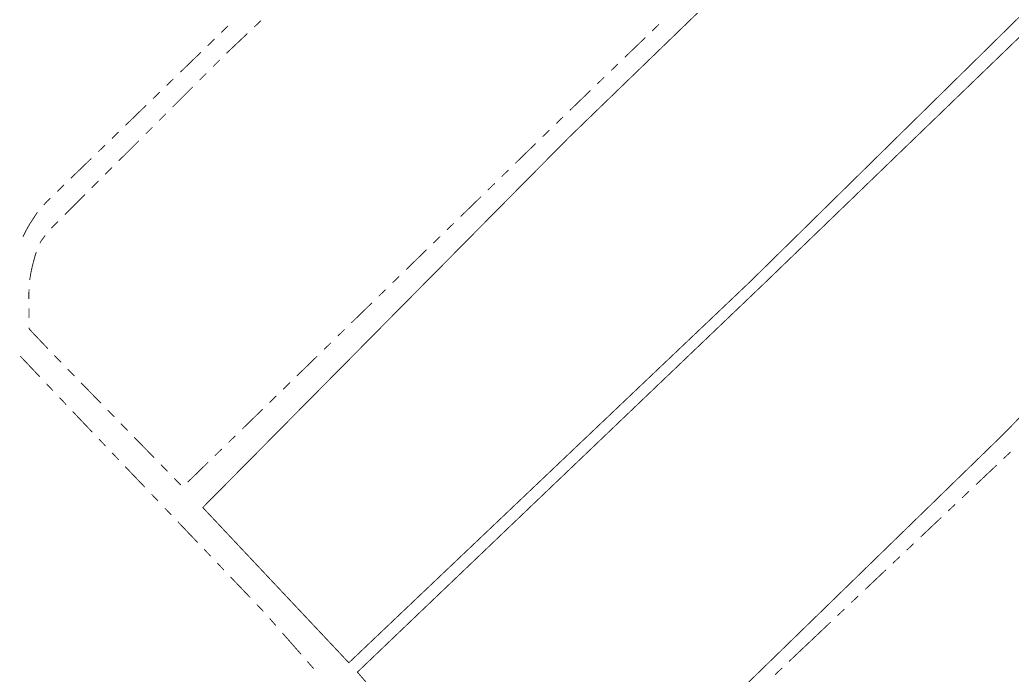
# Model space of a CAD drawing. Extents: x 201549 to 203722, y 4857623 to 4859778.
# Drawn here: x 202152.7 to 202361.1, y 4858592.3 to 4858729.9 of the extents above; entities that cross this region are included whole.
import ezdxf

# ---------------------------------------------------------------- set-up
doc = ezdxf.new("R2010")
doc.units = 0
doc.header["$LTSCALE"] = 1.5
doc.header["$MEASUREMENT"] = 0
doc.layers.add('SV-RUA-NAO-PAV-S-GUIA-C-GUIA', color=7, linetype='CONTINUOUS')

msp = doc.modelspace()

# ---------------------------------------------------------------- linework, layer by layer
at = {"layer": 'SV-RUA-NAO-PAV-S-GUIA-C-GUIA', "const_width": 0.18}
for points in [[(202318.583131, 4858687.261597), (202366.086416, 4858733.956368), (202390.628866, 4858757.546392), (202356.917526, 4858793.113402), (202325.689909, 4858761.051184), (202318.583712, 4858754.181673)], [(202318.583712, 4858754.181673), (202268.051257, 4858705.278221), (202191.107183, 4858627.526228), (202213.696294, 4858603.523429), (202221.781229, 4858594.932516), (202231.692198, 4858604.34234), (202306.004705, 4858674.897258), (202318.583131, 4858687.261597)], [(202318.583712, 4858754.181673), (202268.051257, 4858705.278221), (202191.107183, 4858627.526228), (202213.696294, 4858603.523429), (202221.781229, 4858594.932516), (202231.692198, 4858604.34234), (202306.004705, 4858674.897258), (202318.583131, 4858687.261597)], [(202318.582402, 4858603.358945), (202323.905298, 4858608.538537), (202359.292181, 4858642.972732), (202396.656098, 4858681.31034), (202429.536082, 4858716.907216), (202413.958388, 4858733.057005), (202392.608247, 4858755.319588), (202365.762887, 4858729.340206), (202318.583101, 4858683.808736)], [(202201.911347, 4858728.403668), (202203.364602, 4858729.777731)], [(202201.911347, 4858728.403668), (202203.364602, 4858729.777731)], [(202286.918517, 4858728.974817), (202285.479188, 4858727.586173)], [(202286.918517, 4858728.974817), (202285.479188, 4858727.586173)], [(202196.431872, 4858728.655801), (202194.99673, 4858727.26283)], [(202196.431872, 4858728.655801), (202194.99673, 4858727.26283)], [(202196.098325, 4858722.907417), (202200.458091, 4858727.029605)], [(202196.098325, 4858722.907417), (202200.458091, 4858727.029605)], [(202193.561588, 4858725.869859), (202192.126446, 4858724.476888)], [(202193.561588, 4858725.869859), (202192.126446, 4858724.476888)], [(202284.039859, 4858726.19753), (202279.721871, 4858722.031598)], [(202284.039859, 4858726.19753), (202279.721871, 4858722.031598)], [(202190.69057, 4858723.084675), (202186.380974, 4858718.910062)], [(202190.69057, 4858723.084675), (202186.380974, 4858718.910062)], [(202193.2594, 4858720.089752), (202194.674301, 4858721.503278)], [(202193.2594, 4858720.089752), (202194.674301, 4858721.503278)], [(202278.282542, 4858720.642954), (202276.843213, 4858719.254311)], [(202278.282542, 4858720.642954), (202276.843213, 4858719.254311)], [(202190.429599, 4858717.262699), (202191.844499, 4858718.676225)], [(202190.429599, 4858717.262699), (202191.844499, 4858718.676225)], [(202184.944442, 4858717.518525), (202183.507911, 4858716.126988)], [(202184.944442, 4858717.518525), (202183.507911, 4858716.126988)], [(202275.403884, 4858717.865667), (202273.964555, 4858716.477023)], [(202275.403884, 4858717.865667), (202273.964555, 4858716.477023)], [(202182.071379, 4858714.73545), (202180.634847, 4858713.343913)], [(202182.071379, 4858714.73545), (202180.634847, 4858713.343913)], [(202184.769996, 4858711.608595), (202189.014698, 4858715.849173)], [(202184.769996, 4858711.608595), (202189.014698, 4858715.849173)], [(202272.525226, 4858715.088379), (202268.207238, 4858710.922448)], [(202272.525226, 4858715.088379), (202268.207238, 4858710.922448)], [(202179.198315, 4858711.952375), (202174.88872, 4858707.777763)], [(202179.198315, 4858711.952375), (202174.88872, 4858707.777763)], [(202181.940194, 4858708.781543), (202183.355095, 4858710.195069)], [(202181.940194, 4858708.781543), (202183.355095, 4858710.195069)], [(202266.767909, 4858709.533804), (202265.32858, 4858708.14516)], [(202266.767909, 4858709.533804), (202265.32858, 4858708.14516)], [(202173.452188, 4858706.386226), (202172.015656, 4858704.994689)], [(202173.452188, 4858706.386226), (202172.015656, 4858704.994689)], [(202179.110393, 4858705.954491), (202180.525293, 4858707.368017)], [(202179.110393, 4858705.954491), (202180.525293, 4858707.368017)], [(202263.894589, 4858706.751006), (202262.461112, 4858705.356322)], [(202263.894589, 4858706.751006), (202262.461112, 4858705.356322)], [(202173.45079, 4858700.300387), (202177.695492, 4858704.540965)], [(202173.45079, 4858700.300387), (202177.695492, 4858704.540965)], [(202261.027635, 4858703.961638), (202256.727204, 4858699.777586)], [(202261.027635, 4858703.961638), (202256.727204, 4858699.777586)], [(202170.579124, 4858703.603151), (202169.142592, 4858702.211614)], [(202170.579124, 4858703.603151), (202169.142592, 4858702.211614)], [(202167.70606, 4858700.820076), (202163.396465, 4858696.645464)], [(202167.70606, 4858700.820076), (202163.396465, 4858696.645464)], [(202170.620988, 4858697.473335), (202172.035889, 4858698.886861)], [(202170.620988, 4858697.473335), (202172.035889, 4858698.886861)], [(202255.293727, 4858698.382902), (202253.86025, 4858696.988218)], [(202255.293727, 4858698.382902), (202253.86025, 4858696.988218)], [(202167.791187, 4858694.646282), (202169.206088, 4858696.059808)], [(202167.791187, 4858694.646282), (202169.206088, 4858696.059808)], [(202252.426773, 4858695.593534), (202250.993296, 4858694.19885)], [(202252.426773, 4858695.593534), (202250.993296, 4858694.19885)], [(202161.959933, 4858695.253927), (202160.523401, 4858693.862389)], [(202161.959933, 4858695.253927), (202160.523401, 4858693.862389)], [(202158.318545, 4858691.726593), (202157.706658, 4858691.025833)], [(202158.318545, 4858691.726593), (202157.706658, 4858691.025833)], [(202158.368603, 4858691.775083), (202158.318545, 4858691.726593)], [(202158.368603, 4858691.775083), (202158.318545, 4858691.726593)], [(202159.086869, 4858692.470852), (202158.368603, 4858691.775083)], [(202159.086869, 4858692.470852), (202158.368603, 4858691.775083)], [(202162.131584, 4858688.992178), (202166.376286, 4858693.232756)], [(202162.131584, 4858688.992178), (202166.376286, 4858693.232756)], [(202249.559819, 4858692.804166), (202245.259387, 4858688.620114)], [(202249.559819, 4858692.804166), (202245.259387, 4858688.620114)], [(202156.355024, 4858689.477884), (202154.741968, 4858687.013939)], [(202156.355024, 4858689.477884), (202154.741968, 4858687.013939)], [(202156.391205, 4858689.519319), (202156.355024, 4858689.477884)], [(202156.391205, 4858689.519319), (202156.355024, 4858689.477884)], [(202159.301783, 4858686.165126), (202160.716683, 4858687.578652)], [(202159.301783, 4858686.165126), (202160.716683, 4858687.578652)], [(202153.978613, 4858685.63985), (202153.333486, 4858684.365931)], [(202153.978613, 4858685.63985), (202153.333486, 4858684.365931)], [(202154.255049, 4858686.140666), (202153.978613, 4858685.63985)], [(202154.255049, 4858686.140666), (202153.978613, 4858685.63985)], [(202154.710732, 4858686.966226), (202154.255049, 4858686.140666)], [(202154.710732, 4858686.966226), (202154.255049, 4858686.140666)], [(202154.741968, 4858687.013939), (202154.710732, 4858686.966226)], [(202154.741968, 4858687.013939), (202154.710732, 4858686.966226)], [(202243.82591, 4858687.22543), (202242.392433, 4858685.830746)], [(202243.82591, 4858687.22543), (202242.392433, 4858685.830746)], [(202156.907296, 4858682.984948), (202157.090499, 4858683.379405)], [(202156.907296, 4858682.984948), (202157.090499, 4858683.379405)], [(202157.090499, 4858683.379405), (202158.013427, 4858684.643393)], [(202157.090499, 4858683.379405), (202158.013427, 4858684.643393)], [(202318.582402, 4858603.358945), (202262.197192, 4858548.491742), (202223.572938, 4858592.966455), (202235.673032, 4858604.52349), (202308.906028, 4858674.469751), (202318.583101, 4858683.808736)], [(202318.582402, 4858603.358945), (202262.197192, 4858548.491742), (202223.572938, 4858592.966455), (202235.673032, 4858604.52349), (202308.906028, 4858674.469751), (202318.583101, 4858683.808736)], [(202240.958956, 4858684.436062), (202239.525479, 4858683.041378)], [(202240.958956, 4858684.436062), (202239.525479, 4858683.041378)], [(202155.940631, 4858680.554725), (202156.146264, 4858681.137863)], [(202155.940631, 4858680.554725), (202156.146264, 4858681.137863)], [(202238.092002, 4858681.646694), (202233.791571, 4858677.462642)], [(202238.092002, 4858681.646694), (202233.791571, 4858677.462642)], [(202155.311587, 4858678.22701), (202155.84106, 4858680.186274)], [(202155.311587, 4858678.22701), (202155.84106, 4858680.186274)], [(202155.84106, 4858680.186274), (202155.940631, 4858680.554725)], [(202155.84106, 4858680.186274), (202155.940631, 4858680.554725)], [(202154.994696, 4858676.745734), (202155.10857, 4858677.278029)], [(202154.994696, 4858676.745734), (202155.10857, 4858677.278029)], [(202155.10857, 4858677.278029), (202155.311587, 4858678.22701)], [(202155.10857, 4858677.278029), (202155.311587, 4858678.22701)], [(202154.762774, 4858675.308668), (202154.922098, 4858676.295894)], [(202154.762774, 4858675.308668), (202154.922098, 4858676.295894)], [(202154.922098, 4858676.295894), (202154.994696, 4858676.745734)], [(202154.922098, 4858676.295894), (202154.994696, 4858676.745734)], [(202232.358094, 4858676.067958), (202230.924617, 4858674.673274)], [(202232.358094, 4858676.067958), (202230.924617, 4858674.673274)], [(202154.566984, 4858672.284804), (202154.632094, 4858673.313147)], [(202154.566984, 4858672.284804), (202154.632094, 4858673.313147)], [(202229.49114, 4858673.27859), (202228.057663, 4858671.883906)], [(202229.49114, 4858673.27859), (202228.057663, 4858671.883906)], [(202154.57741, 4858671.315262), (202154.566984, 4858672.284804)], [(202154.57741, 4858671.315262), (202154.566984, 4858672.284804)], [(202154.620426, 4858667.315493), (202154.598918, 4858669.315378)], [(202154.620426, 4858667.315493), (202154.598918, 4858669.315378)], [(202226.624186, 4858670.489222), (202222.323754, 4858666.30517)], [(202226.624186, 4858670.489222), (202222.323754, 4858666.30517)], [(202154.645228, 4858665.00928), (202154.641934, 4858665.315609)], [(202154.645228, 4858665.00928), (202154.641934, 4858665.315609)], [(202155.123295, 4858664.50668), (202154.645228, 4858665.00928)], [(202155.123295, 4858664.50668), (202154.645228, 4858665.00928)], [(202158.569304, 4858660.883833), (202155.123295, 4858664.50668)], [(202158.569304, 4858660.883833), (202155.123295, 4858664.50668)], [(202220.890277, 4858664.910486), (202219.4568, 4858663.515802)], [(202220.890277, 4858664.910486), (202219.4568, 4858663.515802)], [(202218.023323, 4858662.121118), (202216.589846, 4858660.726434)], [(202218.023323, 4858662.121118), (202216.589846, 4858660.726434)], [(202152.780155, 4858659.304225), (202156.907292, 4858654.949143)], [(202152.780155, 4858659.304225), (202156.907292, 4858654.949143)], [(202161.347766, 4858658.006423), (202159.950574, 4858659.437456)], [(202161.347766, 4858658.006423), (202159.950574, 4858659.437456)], [(202215.156369, 4858659.33175), (202210.855938, 4858655.147698)], [(202215.156369, 4858659.33175), (202210.855938, 4858655.147698)], [(202164.14215, 4858655.144358), (202162.744958, 4858656.575391)], [(202164.14215, 4858655.144358), (202162.744958, 4858656.575391)], [(202158.283004, 4858653.497449), (202159.658717, 4858652.045755)], [(202158.283004, 4858653.497449), (202159.658717, 4858652.045755)], [(202169.730919, 4858649.420229), (202165.539343, 4858653.713326)], [(202169.730919, 4858649.420229), (202165.539343, 4858653.713326)], [(202209.422461, 4858653.753014), (202207.988984, 4858652.35833)], [(202209.422461, 4858653.753014), (202207.988984, 4858652.35833)], [(202161.034429, 4858650.594061), (202162.410141, 4858649.142367)], [(202161.034429, 4858650.594061), (202162.410141, 4858649.142367)], [(202206.555507, 4858650.963646), (202205.122029, 4858649.568962)], [(202206.555507, 4858650.963646), (202205.122029, 4858649.568962)], [(202163.785854, 4858647.690673), (202166.537278, 4858644.787285)], [(202163.785854, 4858647.690673), (202166.537278, 4858644.787285)], [(202172.525304, 4858646.558164), (202171.128111, 4858647.989196)], [(202172.525304, 4858646.558164), (202171.128111, 4858647.989196)], [(202203.688552, 4858648.174278), (202199.388121, 4858643.990226)], [(202203.688552, 4858648.174278), (202199.388121, 4858643.990226)], [(202166.537278, 4858644.787285), (202166.584837, 4858644.7371)], [(202166.537278, 4858644.787285), (202166.584837, 4858644.7371)], [(202166.584837, 4858644.7371), (202167.91823, 4858643.340575)], [(202166.584837, 4858644.7371), (202167.91823, 4858643.340575)], [(202175.319688, 4858643.696099), (202173.922496, 4858645.127131)], [(202175.319688, 4858643.696099), (202173.922496, 4858645.127131)], [(202169.299369, 4858641.894042), (202170.680508, 4858640.44751)], [(202169.299369, 4858641.894042), (202170.680508, 4858640.44751)], [(202180.908457, 4858637.971969), (202176.71688, 4858642.265066)], [(202180.908457, 4858637.971969), (202176.71688, 4858642.265066)], [(202197.954644, 4858642.595542), (202196.521167, 4858641.200857)], [(202197.954644, 4858642.595542), (202196.521167, 4858641.200857)], [(202195.08769, 4858639.806173), (202193.654213, 4858638.411489)], [(202195.08769, 4858639.806173), (202193.654213, 4858638.411489)], [(202172.061647, 4858639.000978), (202173.442786, 4858637.554446)], [(202172.061647, 4858639.000978), (202173.442786, 4858637.554446)], [(202359.275819, 4858637.800081), (202360.729157, 4858639.174057)], [(202174.823924, 4858636.107914), (202178.967341, 4858631.768317)], [(202174.823924, 4858636.107914), (202178.967341, 4858631.768317)], [(202183.702841, 4858635.109904), (202182.305649, 4858636.540936)], [(202183.702841, 4858635.109904), (202182.305649, 4858636.540936)], [(202192.220736, 4858637.016805), (202187.920305, 4858632.832753)], [(202192.220736, 4858637.016805), (202187.920305, 4858632.832753)], [(202353.462469, 4858632.304177), (202357.822481, 4858636.426105)], [(202186.497226, 4858632.247839), (202185.100034, 4858633.678871)], [(202186.497226, 4858632.247839), (202185.100034, 4858633.678871)], [(202180.34848, 4858630.321785), (202181.729619, 4858628.875253)], [(202180.34848, 4858630.321785), (202181.729619, 4858628.875253)], [(202350.555794, 4858629.556225), (202352.009131, 4858630.930201)], [(202183.110758, 4858627.428721), (202184.491897, 4858625.982189)], [(202183.110758, 4858627.428721), (202184.491897, 4858625.982189)], [(202347.649118, 4858626.808274), (202349.102456, 4858628.182249)], [(202341.835768, 4858621.31237), (202346.195781, 4858625.434298)], [(202185.873036, 4858624.535657), (202190.016453, 4858620.19606)], [(202185.873036, 4858624.535657), (202190.016453, 4858620.19606)], [(202191.397592, 4858618.749528), (202192.77873, 4858617.302996)], [(202191.397592, 4858618.749528), (202192.77873, 4858617.302996)], [(202338.929093, 4858618.564418), (202340.382431, 4858619.938394)], [(202336.022418, 4858615.816466), (202337.475756, 4858617.190442)], [(202194.159869, 4858615.856464), (202195.541008, 4858614.409932)], [(202194.159869, 4858615.856464), (202195.541008, 4858614.409932)], [(202330.209068, 4858610.320562), (202334.56908, 4858614.44249)], [(202196.922147, 4858612.963399), (202201.065564, 4858608.623803)], [(202196.922147, 4858612.963399), (202201.065564, 4858608.623803)], [(202327.302392, 4858607.57261), (202328.029061, 4858608.259598)], [(202328.029061, 4858608.259598), (202328.547562, 4858608.749785)], [(202328.547562, 4858608.749785), (202328.75573, 4858608.946586)], [(202202.446703, 4858607.177271), (202203.827842, 4858605.730739)], [(202202.446703, 4858607.177271), (202203.827842, 4858605.730739)], [(202324.395717, 4858604.824658), (202325.849055, 4858606.198634)], [(202205.151773, 4858604.23183), (202205.811461, 4858603.480291)], [(202205.151773, 4858604.23183), (202205.811461, 4858603.480291)], [(202205.811461, 4858603.480291), (202206.077903, 4858603.17675)], [(202205.811461, 4858603.480291), (202206.077903, 4858603.17675)], [(202206.077903, 4858603.17675), (202206.471149, 4858602.728751)], [(202206.077903, 4858603.17675), (202206.471149, 4858602.728751)], [(202318.582367, 4858599.328754), (202322.94238, 4858603.450682)], [(202207.790526, 4858601.225672), (202211.748655, 4858596.716436)], [(202207.790526, 4858601.225672), (202211.748655, 4858596.716436)], [(202318.582367, 4858599.328754), (202314.222354, 4858595.206827)], [(202318.582367, 4858599.328754), (202314.222354, 4858595.206827)], [(202213.068032, 4858595.213357), (202214.387408, 4858593.710278)], [(202213.068032, 4858595.213357), (202214.387408, 4858593.710278)], [(202312.769017, 4858593.832851), (202311.315679, 4858592.458875)], [(202312.769017, 4858593.832851), (202311.315679, 4858592.458875)]]:
    msp.add_lwpolyline(points, dxfattribs=at)

doc.saveas('drawing.dxf')
